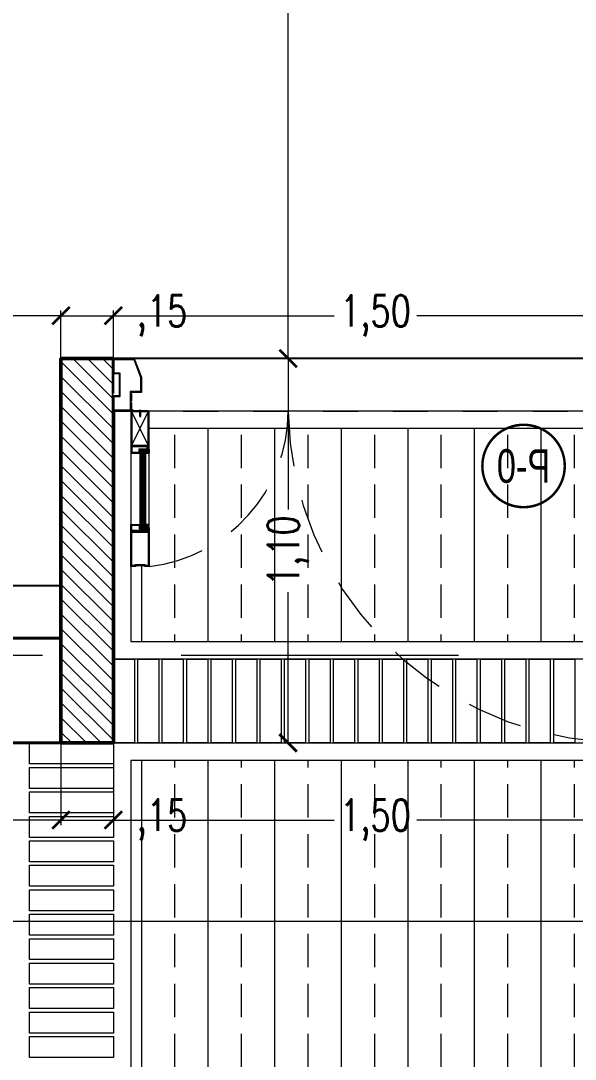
# Model space of a CAD drawing. Header units: millimetres. Extents: x 216 to 2687, y 57 to 1099.
# Drawn here: x 234.208 to 235.794, y 84.792 to 87.764 of the extents above; entities that cross this region are included whole.
import ezdxf
from ezdxf.enums import TextEntityAlignment as Align

# ---------------------------------------------------------------- set-up
doc = ezdxf.new("R2010")
doc.units = ezdxf.units.MM
doc.header["$LTSCALE"] = 0.5
doc.set_wipeout_variables(frame=1)
doc.header["$PDMODE"] = 35
for name, pattern in [('DASHDOT2', [12.7, 6.35, -3.175, 0, -3.175]), ('DASHED2', [9.525, 6.35, -3.175]), ('HIDDEN', [0.375, 0.25, -0.125])]:
    doc.linetypes.add(name, pattern=pattern)
for name, color, linetype, lineweight in [('A-COTAS', 7, 'Continuous', 9), ('A-ECON-PLAC', 134, 'Continuous', 40), ('A-EJES', 7, 'DASHDOT2', 9), ('A-MURO', 5, 'Continuous', 50), ('A-MURO-ACHU', 250, 'Continuous', 0), ('A-PISO', 7, 'Continuous', 15), ('A-PISO -ACHU', 55, 'Continuous', 0), ('A-PLAN-ACHU1', 105, 'Continuous', 9), ('A-PLAN-ACHU2', 146, 'Continuous', 0), ('A-PLAN-ACHU3', 250, 'Continuous', 0), ('A-PROY', 6, 'HIDDEN', 18), ('A-TEXT-VENT', 2, 'Continuous', 9), ('A-VENT', 1, 'Continuous', 15), ('A-WIPEOUT', 255, 'Continuous', 0)]:
    doc.layers.add(name, color=color, linetype=linetype, lineweight=lineweight)
doc.layers.add('BORRADOR', color=3, linetype='Continuous', plot=False)
doc.styles.add('Cotas', font='romans.shx', dxfattribs={"width": 0.75})
doc.styles.add('ING_50', font='swisscl.ttf', dxfattribs={"height": 0.08})
doc.dimstyles.new("1-25'", dxfattribs={"dimtxt": 0.075, "dimasz": 0.05, "dimexe": 0.015, "dimexo": 0, "dimgap": 0.02, "dimtad": 0, "dimzin": 4, "dimtxsty": 'Cotas', "dimblk": 'ARCHTICK', "dimcen": 0.09, "dimclrd": 142, "dimclre": 2, "dimclrt": 2, "dimadec": 0, "dimazin": 0, "dimtfac": 1, "dimtmove": 0, "dimatfit": 3, "dimfxl": 0.1, "dimlwd": 13, "dimlwe": 9, "dimarcsym": 2})
pattern_1 = [(90, (-2414.34887, -998.31859), (-0.1905, 4e-17), []), (90, (-2414.25362, -998.22334), (-0.1905, 4e-17), [0.09525, -0.047625])]

# ---------------------------------------------------------------- blocks, each defined once
blk = doc.blocks.new('_ArchTick')
at = {"color": 0, "linetype": 'ByBlock', "const_width": 0.15}
blk.add_lwpolyline([(-0.5, -0.5), (0.5, 0.5)], dxfattribs=at)
blk = doc.blocks.new('*D245')
at = {"layer": 'A-COTAS', "color": 2, "linetype": 'DASHDOT2', "lineweight": 9, "transparency": 16777216}
for p, q in [((232.7228, 85.6969), (232.7228, 85.4615)), ((234.3228, 85.6969), (234.3228, 85.4615))]:
    blk.add_line(p, q, dxfattribs=at)
at = {"layer": 'A-COTAS', "color": 142, "linetype": 'Continuous', "lineweight": 13, "transparency": 16777216}
for p, q in [((232.7228, 85.4765), (233.4047, 85.4765)), ((234.3228, 85.4765), (233.6408, 85.4765))]:
    blk.add_line(p, q, dxfattribs=at)
at = {"layer": 'DEFPOINTS', "color": 0, "transparency": 16777216}
for p in [(232.7228, 85.6969), (234.3228, 85.6969), (234.3228, 85.4765)]:
    blk.add_point(p, dxfattribs=at)
at = {"layer": 'A-COTAS', "color": 142, "lineweight": 13, "transparency": 16777216, "xscale": 0.05, "yscale": 0.05, "zscale": 0.05, "rotation": 180}
blk.add_blockref('_ArchTick', (232.7228, 85.4765), dxfattribs=at)
at = {"layer": 'A-COTAS', "color": 142, "lineweight": 13, "transparency": 16777216, "xscale": 0.05, "yscale": 0.05, "zscale": 0.05}
blk.add_blockref('_ArchTick', (234.3228, 85.4765), dxfattribs=at)
at = {"layer": 'A-COTAS', "color": 2, "transparency": 16777216, "insert": (233.5228, 85.4765), "char_height": 0.09, "attachment_point": 5, "style": 'Cotas'}
blk.add_mtext('1,60', dxfattribs=at)
blk = doc.blocks.new('*D246')
at = {"layer": 'A-COTAS', "color": 2, "linetype": 'DASHDOT2', "lineweight": 9, "transparency": 16777216}
for p, q in [((234.3228, 85.6969), (234.3228, 85.4615)), ((234.4728, 85.6969), (234.4728, 85.4615))]:
    blk.add_line(p, q, dxfattribs=at)
at = {"layer": 'A-COTAS', "color": 142, "linetype": 'Continuous', "lineweight": 13, "transparency": 16777216}
for p, q in [((234.3228, 85.4765), (234.4728, 85.4765)), ((234.4728, 85.4765), (234.5228, 85.4765))]:
    blk.add_line(p, q, dxfattribs=at)
at = {"layer": 'DEFPOINTS', "color": 0, "transparency": 16777216}
for p in [(234.3228, 85.6969), (234.4728, 85.6969), (234.4728, 85.4765)]:
    blk.add_point(p, dxfattribs=at)
at = {"layer": 'A-COTAS', "color": 142, "lineweight": 13, "transparency": 16777216, "xscale": 0.05, "yscale": 0.05, "zscale": 0.05, "rotation": 180}
blk.add_blockref('_ArchTick', (234.3228, 85.4765), dxfattribs=at)
at = {"layer": 'A-COTAS', "color": 142, "lineweight": 13, "transparency": 16777216, "xscale": 0.05, "yscale": 0.05, "zscale": 0.05}
blk.add_blockref('_ArchTick', (234.4728, 85.4765), dxfattribs=at)
at = {"layer": 'A-COTAS', "color": 2, "transparency": 16777216, "insert": (234.6119, 85.4765), "char_height": 0.09, "attachment_point": 5, "style": 'Cotas'}
blk.add_mtext(',15', dxfattribs=at)
blk = doc.blocks.new('*D247')
at = {"layer": 'A-COTAS', "color": 2, "linetype": 'DASHDOT2', "lineweight": 9, "transparency": 16777216}
for p, q in [((234.4728, 85.6969), (234.4728, 85.4615)), ((235.9728, 85.6969), (235.9728, 85.4615))]:
    blk.add_line(p, q, dxfattribs=at)
at = {"layer": 'A-COTAS', "color": 142, "linetype": 'Continuous', "lineweight": 13, "transparency": 16777216}
for p, q in [((234.4728, 85.4765), (235.1047, 85.4765)), ((235.9728, 85.4765), (235.3408, 85.4765))]:
    blk.add_line(p, q, dxfattribs=at)
at = {"layer": 'DEFPOINTS', "color": 0, "transparency": 16777216}
for p in [(234.4728, 85.6969), (235.9728, 85.6969), (235.9728, 85.4765)]:
    blk.add_point(p, dxfattribs=at)
at = {"layer": 'A-COTAS', "color": 142, "lineweight": 13, "transparency": 16777216, "xscale": 0.05, "yscale": 0.05, "zscale": 0.05, "rotation": 180}
blk.add_blockref('_ArchTick', (234.4728, 85.4765), dxfattribs=at)
at = {"layer": 'A-COTAS', "color": 142, "lineweight": 13, "transparency": 16777216, "xscale": 0.05, "yscale": 0.05, "zscale": 0.05}
blk.add_blockref('_ArchTick', (235.9728, 85.4765), dxfattribs=at)
at = {"layer": 'A-COTAS', "color": 2, "transparency": 16777216, "insert": (235.2228, 85.4765), "char_height": 0.09, "attachment_point": 5, "style": 'Cotas'}
blk.add_mtext('1,50', dxfattribs=at)
blk = doc.blocks.new('*D283')
at = {"layer": 'A-COTAS', "color": 2, "linetype": 'DASHDOT2', "lineweight": 9, "transparency": 16777216}
for p, q in [((232.6478, 86.9196), (232.6478, 86.9346)), ((234.3228, 86.7969), (234.3228, 86.9346))]:
    blk.add_line(p, q, dxfattribs=at)
at = {"layer": 'A-COTAS', "color": 142, "linetype": 'Continuous', "lineweight": 13, "transparency": 16777216}
for p, q in [((232.6478, 86.9196), (233.3672, 86.9196)), ((234.3228, 86.9196), (233.6033, 86.9196))]:
    blk.add_line(p, q, dxfattribs=at)
at = {"layer": 'DEFPOINTS', "color": 0, "transparency": 16777216}
for p in [(232.6478, 86.9196), (234.3228, 86.9196), (234.3228, 86.7969)]:
    blk.add_point(p, dxfattribs=at)
at = {"layer": 'A-COTAS', "color": 142, "lineweight": 13, "transparency": 16777216, "xscale": 0.05, "yscale": 0.05, "zscale": 0.05, "rotation": 180}
blk.add_blockref('_ArchTick', (232.6478, 86.9196), dxfattribs=at)
at = {"layer": 'A-COTAS', "color": 142, "lineweight": 13, "transparency": 16777216, "xscale": 0.05, "yscale": 0.05, "zscale": 0.05}
blk.add_blockref('_ArchTick', (234.3228, 86.9196), dxfattribs=at)
at = {"layer": 'A-COTAS', "color": 2, "transparency": 16777216, "insert": (233.4853, 86.9196), "char_height": 0.09, "attachment_point": 5, "style": 'Cotas'}
blk.add_mtext('1,68', dxfattribs=at)
blk = doc.blocks.new('*D284')
at = {"layer": 'A-COTAS', "color": 2, "linetype": 'DASHDOT2', "lineweight": 9, "transparency": 16777216}
for p, q in [((234.3228, 86.7969), (234.3228, 86.9346)), ((234.4728, 86.7969), (234.4728, 86.9346))]:
    blk.add_line(p, q, dxfattribs=at)
at = {"layer": 'A-COTAS', "color": 142, "linetype": 'Continuous', "lineweight": 13, "transparency": 16777216}
for p, q in [((234.3228, 86.9196), (234.4728, 86.9196)), ((234.4728, 86.9196), (234.5228, 86.9196))]:
    blk.add_line(p, q, dxfattribs=at)
at = {"layer": 'DEFPOINTS', "color": 0, "transparency": 16777216}
for p in [(234.4728, 86.9196), (234.3228, 86.7969), (234.4728, 86.7969)]:
    blk.add_point(p, dxfattribs=at)
at = {"layer": 'A-COTAS', "color": 142, "lineweight": 13, "transparency": 16777216, "xscale": 0.05, "yscale": 0.05, "zscale": 0.05, "rotation": 180}
blk.add_blockref('_ArchTick', (234.3228, 86.9196), dxfattribs=at)
at = {"layer": 'A-COTAS', "color": 142, "lineweight": 13, "transparency": 16777216, "xscale": 0.05, "yscale": 0.05, "zscale": 0.05}
blk.add_blockref('_ArchTick', (234.4728, 86.9196), dxfattribs=at)
at = {"layer": 'A-COTAS', "color": 2, "transparency": 16777216, "insert": (234.6119, 86.9196), "char_height": 0.09, "attachment_point": 5, "style": 'Cotas'}
blk.add_mtext(',15', dxfattribs=at)
blk = doc.blocks.new('*D285')
at = {"layer": 'A-COTAS', "color": 2, "linetype": 'DASHDOT2', "lineweight": 9, "transparency": 16777216}
for p, q in [((234.4728, 86.7969), (234.4728, 86.9346)), ((235.9728, 86.9196), (235.9728, 86.9346))]:
    blk.add_line(p, q, dxfattribs=at)
at = {"layer": 'A-COTAS', "color": 142, "linetype": 'Continuous', "lineweight": 13, "transparency": 16777216}
for p, q in [((234.4728, 86.9196), (235.1047, 86.9196)), ((235.9728, 86.9196), (235.3408, 86.9196))]:
    blk.add_line(p, q, dxfattribs=at)
at = {"layer": 'DEFPOINTS', "color": 0, "transparency": 16777216}
for p in [(235.9728, 86.9196), (235.9728, 86.9196), (234.4728, 86.7969)]:
    blk.add_point(p, dxfattribs=at)
at = {"layer": 'A-COTAS', "color": 142, "lineweight": 13, "transparency": 16777216, "xscale": 0.05, "yscale": 0.05, "zscale": 0.05, "rotation": 180}
blk.add_blockref('_ArchTick', (234.4728, 86.9196), dxfattribs=at)
at = {"layer": 'A-COTAS', "color": 142, "lineweight": 13, "transparency": 16777216, "xscale": 0.05, "yscale": 0.05, "zscale": 0.05}
blk.add_blockref('_ArchTick', (235.9728, 86.9196), dxfattribs=at)
at = {"layer": 'A-COTAS', "color": 2, "transparency": 16777216, "insert": (235.2228, 86.9196), "char_height": 0.09, "attachment_point": 5, "style": 'Cotas'}
blk.add_mtext('1,50', dxfattribs=at)
blk = doc.blocks.new('*D301')
at = {"layer": 'A-COTAS', "color": 2, "linetype": 'DASHDOT2', "lineweight": 9, "transparency": 16777216}
for p, q in [((220.4228, 85.6969), (220.4228, 85.171)), ((238.7228, 85.6969), (238.7228, 85.171))]:
    blk.add_line(p, q, dxfattribs=at)
at = {"layer": 'A-COTAS', "color": 142, "linetype": 'Continuous', "lineweight": 13, "transparency": 16777216}
for p, q in [((220.4228, 85.186), (229.4226, 85.186)), ((238.7228, 85.186), (229.7229, 85.186))]:
    blk.add_line(p, q, dxfattribs=at)
at = {"layer": 'DEFPOINTS', "color": 0, "transparency": 16777216}
for p in [(220.4228, 85.6969), (238.7228, 85.6969), (238.7228, 85.186)]:
    blk.add_point(p, dxfattribs=at)
at = {"layer": 'A-COTAS', "color": 142, "lineweight": 13, "transparency": 16777216, "xscale": 0.05, "yscale": 0.05, "zscale": 0.05, "rotation": 180}
blk.add_blockref('_ArchTick', (220.4228, 85.186), dxfattribs=at)
at = {"layer": 'A-COTAS', "color": 142, "lineweight": 13, "transparency": 16777216, "xscale": 0.05, "yscale": 0.05, "zscale": 0.05}
blk.add_blockref('_ArchTick', (238.7228, 85.186), dxfattribs=at)
at = {"layer": 'A-COTAS', "color": 2, "transparency": 16777216, "insert": (229.5728, 85.186), "char_height": 0.09, "attachment_point": 5, "style": 'Cotas'}
blk.add_mtext('18,30', dxfattribs=at)
blk = doc.blocks.new('*D368')
at = {"layer": 'A-COTAS', "color": 2, "linetype": 'DASHDOT2', "lineweight": 9, "transparency": 16777216}
for p, q in [((234.4728, 86.7969), (234.9878, 86.7969)), ((234.4728, 85.6969), (234.9878, 85.6969))]:
    blk.add_line(p, q, dxfattribs=at)
at = {"layer": 'A-COTAS', "color": 142, "linetype": 'Continuous', "lineweight": 13, "transparency": 16777216}
for p, q in [((234.9728, 86.7969), (234.9728, 86.365)), ((234.9728, 85.6969), (234.9728, 86.1289))]:
    blk.add_line(p, q, dxfattribs=at)
at = {"layer": 'DEFPOINTS', "color": 0, "transparency": 16777216}
for p in [(234.4728, 86.7969), (234.9728, 86.7969), (234.4728, 85.6969)]:
    blk.add_point(p, dxfattribs=at)
at = {"layer": 'A-COTAS', "color": 142, "lineweight": 13, "transparency": 16777216, "xscale": 0.05, "yscale": 0.05, "zscale": 0.05}
for p, rotation in [((234.9728, 86.7969), 90), ((234.9728, 85.6969), 270)]:
    blk.add_blockref('_ArchTick', p, dxfattribs=dict(at, rotation=rotation))
at = {"layer": 'A-COTAS', "color": 2, "transparency": 16777216, "insert": (234.9728, 86.2469), "char_height": 0.09, "attachment_point": 5, "rotation": 90, "style": 'Cotas'}
blk.add_mtext('1,10', dxfattribs=at)
blk = doc.blocks.new('*D369')
at = {"layer": 'A-COTAS', "color": 2, "linetype": 'DASHDOT2', "lineweight": 9, "transparency": 16777216}
for p, q in [((234.6634, 93.0054), (234.9878, 93.0054)), ((234.4728, 86.7969), (234.9878, 86.7969))]:
    blk.add_line(p, q, dxfattribs=at)
at = {"layer": 'A-COTAS', "color": 142, "linetype": 'Continuous', "lineweight": 13, "transparency": 16777216}
for p, q in [((234.9728, 93.0054), (234.9728, 90.0128)), ((234.9728, 86.7969), (234.9728, 89.7896))]:
    blk.add_line(p, q, dxfattribs=at)
at = {"layer": 'DEFPOINTS', "color": 0, "transparency": 16777216}
for p in [(234.6634, 93.0054), (234.9728, 93.0054), (234.4728, 86.7969)]:
    blk.add_point(p, dxfattribs=at)
at = {"layer": 'A-COTAS', "color": 142, "lineweight": 13, "transparency": 16777216, "xscale": 0.05, "yscale": 0.05, "zscale": 0.05}
for p, rotation in [((234.9728, 93.0054), 90), ((234.9728, 86.7969), 270)]:
    blk.add_blockref('_ArchTick', p, dxfattribs=dict(at, rotation=rotation))
at = {"layer": 'A-COTAS', "color": 2, "transparency": 16777216, "insert": (234.9728, 89.9012), "char_height": 0.09, "attachment_point": 5, "rotation": 90, "style": 'Cotas'}
blk.add_mtext('6,21', dxfattribs=at)
blk = doc.blocks.new('TORNILLO_AUTOPERF')
at = {"layer": 'A-PLAN-ACHU2'}
for points in [[(-0.024, 0), (-0.0151, -0.0013), (0, -0.0013), (0.0025, -0.0036), (0.0025, 0.0036), (0, 0.0013), (-0.0151, 0.0013)], [(-0.0231, 0.0001), (-0.024, 0), (-0.0232, -0.0001)], [(-0.0218, 0.0003), (-0.0231, 0.0001), (-0.0232, -0.0001), (-0.0219, -0.0003)], [(-0.0204, 0.0005), (-0.0218, 0.0003), (-0.0219, -0.0003), (-0.0206, -0.0005)], [(-0.0191, 0.0007), (-0.0204, 0.0005), (-0.0206, -0.0005), (-0.0194, -0.0007)], [(-0.0177, 0.0009), (-0.0191, 0.0007), (-0.0194, -0.0007), (-0.0181, -0.0008)], [(-0.0164, 0.0011), (-0.0177, 0.0009), (-0.0181, -0.0008), (-0.0168, -0.001)], [(-0.0151, 0.0013), (-0.0164, 0.0011), (-0.0168, -0.001), (-0.0156, -0.0012)], [(-0.0138, 0.0013), (-0.0151, 0.0013), (-0.0156, -0.0012), (-0.0151, -0.0013), (-0.0143, -0.0013)], [(-0.0125, 0.0013), (-0.0138, 0.0013), (-0.0143, -0.0013), (-0.013, -0.0013)], [(-0.0112, 0.0013), (-0.0125, 0.0013), (-0.013, -0.0013), (-0.0117, -0.0013)], [(-0.0099, 0.0013), (-0.0112, 0.0013), (-0.0117, -0.0013), (-0.0104, -0.0013)], [(-0.0086, 0.0013), (-0.0099, 0.0013), (-0.0104, -0.0013), (-0.0091, -0.0013)], [(-0.0073, 0.0013), (-0.0086, 0.0013), (-0.0091, -0.0013), (-0.0078, -0.0013)]]:
    blk.add_lwpolyline(points, close=True, dxfattribs=at)
for points in [[(-0.024, 0), (-0.0151, 0.0013)], [(-0.024, 0), (-0.0151, -0.0013)], [(0, 0.0013), (-0.0151, 0.0013)], [(0, 0.0013), (0.0025, 0.0036)], [(0, 0.0013), (0, -0.0013)], [(0.0025, 0.0036), (0.0025, -0.0036)], [(0, -0.0013), (-0.0151, -0.0013)], [(0, -0.0013), (0.0025, -0.0036)]]:
    blk.add_lwpolyline(points, dxfattribs=at)

msp = doc.modelspace()

# ---------------------------------------------------------------- hatches: boundary and pattern name
at = {"layer": 'A-MURO-ACHU'}
h = msp.add_hatch(dxfattribs=at)
h.set_pattern_fill('_USER', color=256, scale=0.03, angle=135, pattern_type=0)
h.set_pattern_definition([(135, (-2414.348867, -998.31859), (-0.02121320344, -0.02121320344), [])])
h.paths.add_polyline_path([(234.3228, 85.6969), (234.3228, 86.7969), (234.4728, 86.7969), (234.4728, 85.6969)])
at = {"layer": 'A-PISO -ACHU'}
h = msp.add_hatch(dxfattribs=at)
h.set_pattern_fill('ANSI33', color=253, scale=0.03, angle=45)
h.set_pattern_definition(pattern_1)
h.paths.add_polyline_path([(235.9228, 86.5969), (234.5228, 86.5969), (234.5228, 85.9869), (235.9228, 85.9869)])
h = msp.add_hatch(dxfattribs=at)
h.set_pattern_fill('ANSI33', color=253, scale=0.03, angle=45)
h.set_pattern_definition(pattern_1)
h.paths.add_polyline_path([(235.9228, 85.6469), (234.5228, 85.6469), (234.5228, 85.6369), (234.5228, 83.9469), (235.9228, 83.9469)])

# ---------------------------------------------------------------- linework, layer by layer
at = {"layer": 'A-ECON-PLAC'}
msp.add_lwpolyline([(232.7228, 85.6969), (234.3228, 85.6969), (234.3228, 85.9969), (232.7228, 85.9969)], close=True, dxfattribs=at)
at = {"layer": 'A-EJES', "ltscale": 0.25}
msp.add_line((240.5228, 85.9469), (218.6228, 85.9469), dxfattribs=at)
at = {"layer": 'A-MURO'}
msp.add_lwpolyline([(234.3228, 85.6969), (234.3228, 86.7969), (234.4728, 86.7969), (234.4728, 85.6969)], close=True, dxfattribs=at)
at = {"layer": 'A-PISO'}
msp.add_lwpolyline([(231.9271, 94.1569), (233.2184, 94.1569), (233.2184, 93.5469), (234.5134, 93.5469), (234.5134, 94.1569), (236.8078, 94.1569), (236.8078, 93.5469), (238.1028, 93.5469), (238.1028, 94.1569), (238.7228, 94.1569), (238.7228, 85.6969), (235.9728, 85.6969), (235.9728, 86.6469), (234.4728, 86.6469), (234.4728, 85.6969), (230.6728, 85.6969)], dxfattribs=at)
at = {"layer": 'A-PISO -ACHU', "color": 253}
for points in [[(235.9228, 86.5969), (234.5228, 86.5969), (234.5228, 85.9869), (235.9228, 85.9869)], [(235.9228, 85.6469), (234.5228, 85.6469), (234.5228, 85.6369), (234.5228, 83.9469), (235.9228, 83.9469)]]:
    msp.add_lwpolyline(points, close=True, dxfattribs=at)
at = {"layer": 'A-PISO -ACHU'}
msp.add_lwpolyline([(234.4728, 85.6969), (235.9728, 85.6969), (235.9728, 85.9369), (234.4728, 85.9369)], close=True, dxfattribs=at)
at = {"layer": 'A-PLAN-ACHU3', "color": 253}
for points in [[(234.4728, 85.6969), (234.4728, 85.9369), (234.5328, 85.9369), (234.5328, 85.6969)], [(234.5428, 85.6969), (234.5428, 85.9369), (234.6028, 85.9369), (234.6028, 85.6969)], [(234.6128, 85.6969), (234.6128, 85.9369), (234.6728, 85.9369), (234.6728, 85.6969)], [(234.6828, 85.6969), (234.6828, 85.9369), (234.7428, 85.9369), (234.7428, 85.6969)], [(234.7528, 85.6969), (234.7528, 85.9369), (234.8128, 85.9369), (234.8128, 85.6969)], [(234.8228, 85.6969), (234.8228, 85.9369), (234.8828, 85.9369), (234.8828, 85.6969)], [(234.8928, 85.6969), (234.8928, 85.9369), (234.9528, 85.9369), (234.9528, 85.6969)], [(234.9628, 85.6969), (234.9628, 85.9369), (235.0228, 85.9369), (235.0228, 85.6969)], [(235.0328, 85.6969), (235.0328, 85.9369), (235.0928, 85.9369), (235.0928, 85.6969)], [(235.1028, 85.6969), (235.1028, 85.9369), (235.1628, 85.9369), (235.1628, 85.6969)], [(235.1728, 85.6969), (235.1728, 85.9369), (235.2328, 85.9369), (235.2328, 85.6969)], [(235.2428, 85.6969), (235.2428, 85.9369), (235.3028, 85.9369), (235.3028, 85.6969)], [(235.3128, 85.6969), (235.3128, 85.9369), (235.3728, 85.9369), (235.3728, 85.6969)], [(235.3828, 85.6969), (235.3828, 85.9369), (235.4428, 85.9369), (235.4428, 85.6969)], [(235.4528, 85.6969), (235.4528, 85.9369), (235.5128, 85.9369), (235.5128, 85.6969)], [(235.5228, 85.6969), (235.5228, 85.9369), (235.5828, 85.9369), (235.5828, 85.6969)], [(235.5928, 85.6969), (235.5928, 85.9369), (235.6528, 85.9369), (235.6528, 85.6969)], [(235.6628, 85.6969), (235.6628, 85.9369), (235.7228, 85.9369), (235.7228, 85.6969)], [(235.7328, 85.6969), (235.7328, 85.9369), (235.7928, 85.9369), (235.7928, 85.6969)], [(234.4728, 85.6369), (234.2328, 85.6369), (234.2328, 85.6969), (234.4728, 85.6969)], [(234.4728, 85.5669), (234.2328, 85.5669), (234.2328, 85.6269), (234.4728, 85.6269)], [(234.4728, 85.4969), (234.2328, 85.4969), (234.2328, 85.5569), (234.4728, 85.5569)], [(234.4728, 85.4269), (234.2328, 85.4269), (234.2328, 85.4869), (234.4728, 85.4869)], [(234.4728, 85.3569), (234.2328, 85.3569), (234.2328, 85.4169), (234.4728, 85.4169)], [(234.4728, 85.2869), (234.2328, 85.2869), (234.2328, 85.3469), (234.4728, 85.3469)], [(234.4728, 85.2169), (234.2328, 85.2169), (234.2328, 85.2769), (234.4728, 85.2769)], [(234.4728, 85.1469), (234.2328, 85.1469), (234.2328, 85.2069), (234.4728, 85.2069)], [(234.4728, 85.0769), (234.2328, 85.0769), (234.2328, 85.1369), (234.4728, 85.1369)], [(234.4728, 85.0069), (234.2328, 85.0069), (234.2328, 85.0669), (234.4728, 85.0669)], [(234.4728, 84.9369), (234.2328, 84.9369), (234.2328, 84.9969), (234.4728, 84.9969)], [(234.4728, 84.8669), (234.2328, 84.8669), (234.2328, 84.9269), (234.4728, 84.9269)], [(234.4728, 84.7969), (234.2328, 84.7969), (234.2328, 84.8569), (234.4728, 84.8569)]]:
    msp.add_lwpolyline(points, close=True, dxfattribs=at)
at = {"layer": 'A-PROY', "color": 250, "linetype": 'DASHED2', "ltscale": 0.05}
msp.add_lwpolyline([(235.8704, 85.7009, -0.390138), (234.9728, 86.6469)], format="xyb", dxfattribs=at)
at = {"layer": 'A-TEXT-VENT', "const_width": 0.00703}
msp.add_lwpolyline([(235.5285, 86.4896, -0.414214), (235.6464, 86.6075, -0.414214), (235.7643, 86.4896, -0.414214), (235.6464, 86.3717, -0.414214)], format="xyb", close=True, dxfattribs=at)
at = {"layer": 'BORRADOR'}
msp.add_lwpolyline([(232.6478, 93.3969), (234.5134, 93.3969), (234.5134, 93.0054), (234.6634, 93.0054), (234.6634, 93.1298), (236.6578, 93.1298), (236.6578, 93.0054), (236.8078, 93.0054), (236.8078, 93.3969), (238.5728, 93.3969), (238.5728, 88.6969), (235.9728, 88.6969), (235.9728, 86.7969), (234.3228, 86.7969), (234.3228, 86.1469), (232.7228, 86.1469), (232.7228, 86.1969), (232.6478, 86.1969)], close=True, dxfattribs=at)

# ---------------------------------------------------------------- texts
at = {"layer": 'A-TEXT-VENT', "color": 1, "style": 'ING_50', "text_generation_flag": 4}
msp.add_attdef('P-0', text='AA', height=0.096, rotation=180, dxfattribs=at).set_placement((235.6464, 86.4896), align=Align.MIDDLE_CENTER)

# ---------------------------------------------------------------- dimensions: what is measured, and where the dimension line sits
at = {"layer": 'A-COTAS'}
for base, p1, p2, picture, middle in [((234.32275454, 86.91960853), (232.64775453, 86.91960853), (234.32275454, 86.79691702), '*D283', (233.48525454, 86.91960853)), ((238.7228, 85.186), (220.4228, 85.6969), (238.7228, 85.6969), '*D301', (229.5728, 85.186)), ((234.3228, 85.4765), (232.7228, 85.6969), (234.3228, 85.6969), '*D245', (233.5228, 85.4765)), ((234.4728, 85.4765), (234.3228, 85.6969), (234.4728, 85.6969), '*D246', (234.6119, 85.4765)), ((235.9728, 85.4765), (234.4728, 85.6969), (235.9728, 85.6969), '*D247', (235.2228, 85.4765))]:
    dim = msp.add_linear_dim(base=base, p1=p1, p2=p2, dimstyle="1-25'", override={"dimtxt": 0.09}, dxfattribs=at)
    dim.commit()
    dim.dimension.update_dxf_attribs({"geometry": picture, "text_midpoint": middle})

# ---------------------------------------------------------------- next in the draw order: wipeouts: each hides what was drawn before it
msp.add_wipeout([(234.4728, 86.6469), (234.5228, 86.6469), (234.5228, 86.6999), (234.5528, 86.6999), (234.5528, 86.744), (234.5324, 86.7969), (234.4728, 86.7969)]).dxf.layer = 'A-WIPEOUT'

# ---------------------------------------------------------------- next in the draw order: linework, layer by layer
at = {"layer": 'A-PLAN-ACHU1'}
msp.add_lwpolyline([(234.5228, 86.6966), (234.525, 86.6966), (234.525, 86.6761), (234.5231, 86.6743), (234.5228, 86.6743)], close=True, dxfattribs=at)

# ---------------------------------------------------------------- next in the draw order: dimensions: what is measured, and where the dimension line sits
at = {"layer": 'A-COTAS'}
dim = msp.add_linear_dim(base=(234.9728, 93.0054), p1=(234.4728, 86.7969), p2=(234.6634, 93.0054), angle=90, dimstyle="1-25'", override={"dimtxt": 0.09}, dxfattribs=at)
dim.commit()
dim.dimension.update_dxf_attribs({"geometry": '*D369', "text_midpoint": (234.9728, 89.9012)})
for base, p1, p2, picture, middle in [((234.4728, 86.9196), (234.3228, 86.7969), (234.4728, 86.7969), '*D284', (234.6119, 86.9196)), ((235.9728, 86.9196), (234.4728, 86.7969), (235.9728, 86.9196), '*D285', (235.2228, 86.9196))]:
    dim = msp.add_linear_dim(base=base, p1=p1, p2=p2, dimstyle="1-25'", override={"dimtxt": 0.09}, dxfattribs=at)
    dim.commit()
    dim.dimension.update_dxf_attribs({"geometry": picture, "text_midpoint": middle})

# ---------------------------------------------------------------- next in the draw order: wipeouts: each hides what was drawn before it
msp.add_wipeout([(234.5751, 86.6466), (234.5231, 86.6466), (234.5231, 86.2024), (234.5751, 86.2024)]).dxf.layer = 'A-WIPEOUT'

# ---------------------------------------------------------------- next in the draw order: linework, layer by layer
at = {"layer": 'A-PLAN-ACHU1'}
for points in [[(234.4752, 86.7552), (234.4752, 86.7945), (234.531, 86.7945), (234.5504, 86.7433), (234.5504, 86.7023), (234.5204, 86.7023), (234.5204, 86.6493), (234.4752, 86.6493), (234.4752, 86.6886), (234.4923, 86.6886), (234.4923, 86.7552)], [(234.5727, 86.6488), (234.5727, 86.6466), (234.5505, 86.6466), (234.5505, 86.6469), (234.5522, 86.6488)], [(234.5501, 86.5266), (234.5501, 86.5356), (234.5641, 86.5356), (234.5641, 86.5266), (234.5637, 86.5266), (234.5637, 86.5352), (234.5505, 86.5352), (234.5505, 86.5266)], [(234.5508, 86.3141), (234.5508, 86.5349), (234.5634, 86.5349), (234.5634, 86.3141)], [(234.5501, 86.3224), (234.5501, 86.3134), (234.5641, 86.3134), (234.5641, 86.3224), (234.5637, 86.3224), (234.5637, 86.3138), (234.5505, 86.3138), (234.5505, 86.3224)]]:
    msp.add_lwpolyline(points, close=True, dxfattribs=at)
for points in [[(234.5228, 86.6724), (234.5231, 86.6724), (234.525, 86.6707), (234.525, 86.6514, 0.346783), (234.5233, 86.6493), (234.5228, 86.6493)], [(234.5255, 86.6515, -0.346783), (234.5275, 86.6498, -0.48502), (234.5255, 86.6472, -1)], [(234.5255, 86.6477, 1), (234.5255, 86.6509, 1)], [(234.5468, 86.6488), (234.5486, 86.6469), (234.5486, 86.6466), (234.5255, 86.6466), (234.5255, 86.6472, 0.346783), (234.5275, 86.6488)]]:
    msp.add_lwpolyline(points, format="xyb", close=True, dxfattribs=at)
at = {"layer": 'A-PLAN-ACHU2', "linetype": 'HIDDEN', "ltscale": 0.01}
for points in [[(234.5297, 86.6493), (234.5212, 86.6493)], [(234.5255, 86.645), (234.5255, 86.6536)]]:
    msp.add_lwpolyline(points, dxfattribs=at)
at = {"layer": 'A-PLAN-ACHU2'}
for points in [[(234.5491, 86.3224), (234.5491, 86.5266), (234.5231, 86.5266), (234.5231, 86.3224)], [(234.5751, 86.3224), (234.5751, 86.5266), (234.5651, 86.5266), (234.5651, 86.3224)]]:
    msp.add_lwpolyline(points, close=True, dxfattribs=at)
for points in [[(234.5521, 86.5349), (234.5521, 86.3141)], [(234.5546, 86.5349), (234.5546, 86.3141)], [(234.5596, 86.5349), (234.5596, 86.3141)], [(234.5621, 86.5349), (234.5621, 86.3141)]]:
    msp.add_lwpolyline(points, dxfattribs=at)
at = {"layer": 'A-PLAN-ACHU3'}
for points in [[(234.5255, 86.549), (234.5727, 86.6442)], [(234.5727, 86.549), (234.5255, 86.6442)], [(234.5571, 86.5349), (234.5571, 86.3141)]]:
    msp.add_lwpolyline(points, dxfattribs=at)
at = {"layer": 'A-PROY', "linetype": 'HIDDEN', "ltscale": 0.5}
msp.add_lwpolyline([(234.4728, 86.7969), (234.4728, 86.6469), (235.9728, 86.6469), (235.9728, 86.7969), (234.4728, 86.7969)], close=True, dxfattribs=at)
at = {"layer": 'A-PROY', "color": 250, "linetype": 'DASHED2', "ltscale": 0.05}
msp.add_lwpolyline([(234.5751, 86.2024, 0.381977), (234.9728, 86.6469)], format="xyb", dxfattribs=at)
at = {"layer": 'A-VENT'}
for points in [[(234.4728, 86.7528), (234.4728, 86.7969), (234.5324, 86.7969), (234.5528, 86.744), (234.5528, 86.6999), (234.5228, 86.6999), (234.5228, 86.6469), (234.4728, 86.6469), (234.4728, 86.691), (234.4899, 86.691), (234.4899, 86.7528)], [(234.5231, 86.6466), (234.5231, 86.5466), (234.5751, 86.5466), (234.5751, 86.6466)], [(234.5255, 86.6442), (234.5255, 86.549), (234.5727, 86.549), (234.5727, 86.6442)], [(234.5231, 86.5466), (234.5231, 86.5266), (234.5491, 86.5266), (234.5491, 86.5366), (234.5751, 86.5366), (234.5751, 86.5466)], [(234.5255, 86.5442), (234.5255, 86.529), (234.5467, 86.529), (234.5467, 86.539), (234.5727, 86.539), (234.5727, 86.5442)], [(234.5651, 86.5266), (234.5651, 86.5366), (234.5692, 86.5366), (234.5692, 86.5342), (234.5675, 86.5342), (234.5675, 86.529), (234.5692, 86.529), (234.5692, 86.5285), (234.5674, 86.5266)], [(234.5728, 86.5266), (234.5711, 86.5285), (234.5711, 86.529), (234.5727, 86.529), (234.5727, 86.5342), (234.5711, 86.5342), (234.5711, 86.5366), (234.5751, 86.5366), (234.5751, 86.5266)], [(234.5231, 86.3024), (234.5231, 86.3224), (234.5491, 86.3224), (234.5491, 86.3124), (234.5751, 86.3124), (234.5751, 86.3024)], [(234.5616, 86.2024), (234.5616, 86.2039), (234.5366, 86.2039), (234.5366, 86.2024), (234.5231, 86.2024), (234.5231, 86.3024), (234.5751, 86.3024), (234.5751, 86.2024)], [(234.5255, 86.3048), (234.5255, 86.32), (234.5467, 86.32), (234.5467, 86.31), (234.5727, 86.31), (234.5727, 86.3048)], [(234.564, 86.2048), (234.564, 86.2063), (234.5342, 86.2063), (234.5342, 86.2048), (234.5255, 86.2048), (234.5255, 86.3), (234.5727, 86.3), (234.5727, 86.2048)], [(234.5651, 86.3224), (234.5651, 86.3124), (234.5692, 86.3124), (234.5692, 86.3148), (234.5675, 86.3148), (234.5675, 86.32), (234.5692, 86.32), (234.5692, 86.3205), (234.5674, 86.3224)], [(234.5728, 86.3224), (234.5711, 86.3205), (234.5711, 86.32), (234.5727, 86.32), (234.5727, 86.3148), (234.5711, 86.3148), (234.5711, 86.3124), (234.5751, 86.3124), (234.5751, 86.3224)]]:
    msp.add_lwpolyline(points, close=True, dxfattribs=at)

# ---------------------------------------------------------------- next in the draw order: block references
for p, xscale, yscale, zscale, rotation in [((234.5495, 86.6469), -0.75, 0.75, 0.75, 269.9999999996526), ((234.5701, 86.5285), -0.7499999999979952, 0.7499999999979952, 0.7499999999979952, 89.9999999996526), ((234.5701, 86.3205), 0.7499999999979952, 0.7499999999979952, 0.7499999999979952, 89.99999999965259)]:
    msp.add_blockref('TORNILLO_AUTOPERF', p, dxfattribs=dict(xscale=xscale, yscale=yscale, zscale=zscale, rotation=rotation))

# ---------------------------------------------------------------- next in the draw order: dimensions: what is measured, and where the dimension line sits
at = {"layer": 'A-COTAS'}
dim = msp.add_linear_dim(base=(234.9728, 86.7969), p1=(234.4728, 85.6969), p2=(234.4728, 86.7969), angle=90, dimstyle="1-25'", override={"dimtxt": 0.09}, dxfattribs=at)
dim.commit()
dim.dimension.update_dxf_attribs({"geometry": '*D368', "text_midpoint": (234.9728, 86.2469)})

doc.saveas('drawing.dxf')
